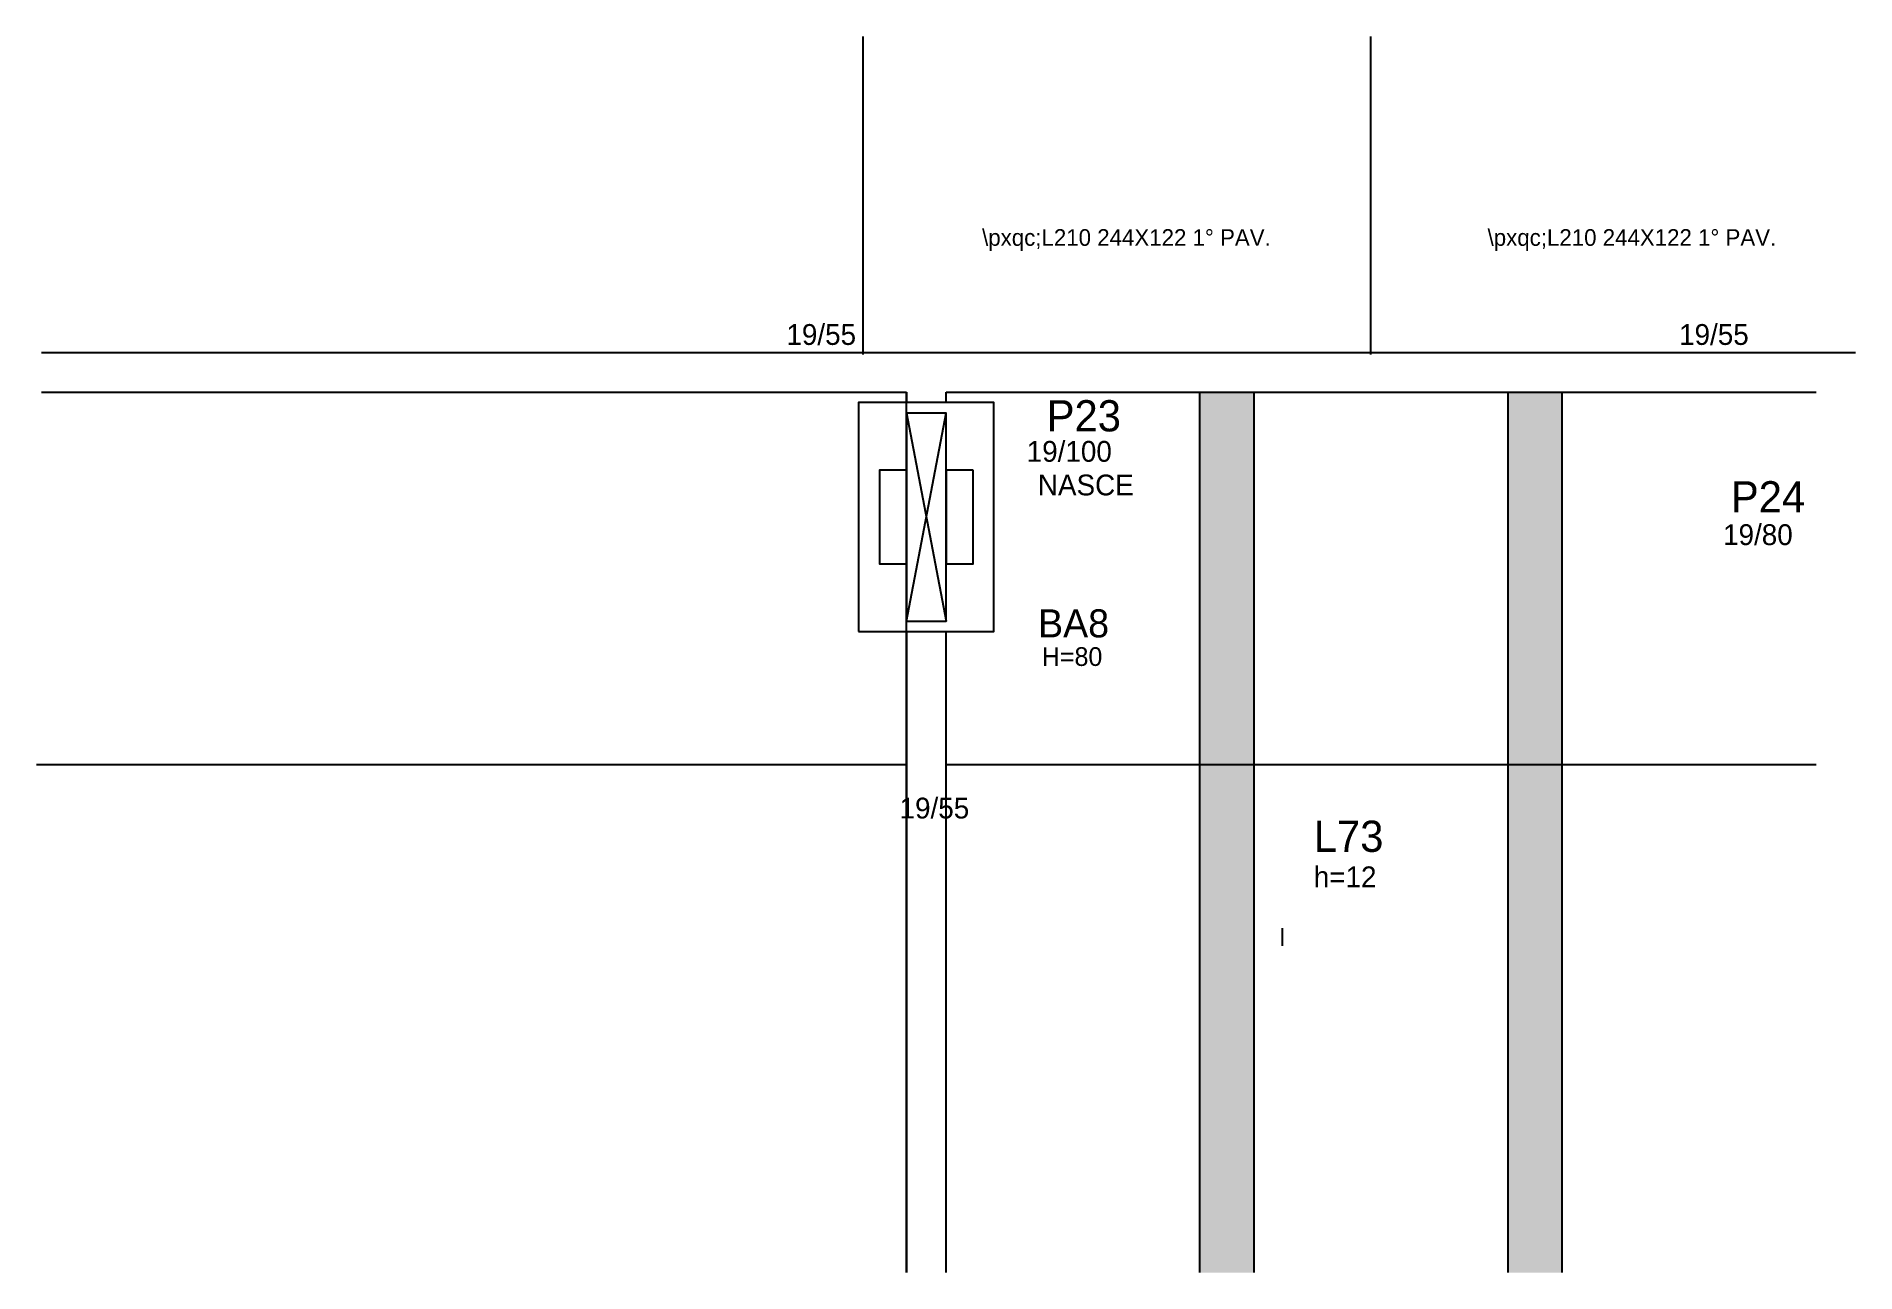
# Model space of a CAD drawing. Header units: metres. Extents: x 5575 to 6449, y 2084 to 2678.
import ezdxf

# ---------------------------------------------------------------- set-up
doc = ezdxf.new("R2010")
doc.units = ezdxf.units.M
for name, color, linetype in [('1', 7, 'Continuous'), ('3', 7, 'Continuous'), ('4', 7, 'Continuous'), ('7', 7, 'Continuous'), ('AUX00', 7, 'Continuous'), ('Hachura', 7, 'Continuous'), ('Painéis', 7, 'Continuous')]:
    doc.layers.add(name, color=color, linetype=linetype)

msp = doc.modelspace()

# ---------------------------------------------------------------- hatches: boundary and pattern name
at = {"layer": 'Hachura'}
h = msp.add_hatch(color=7, dxfattribs=at)
h.dxf.hatch_style = 1
h.paths.add_polyline_path([(6134.16, 2084.17), (6160.16, 2084.17), (6160.16, 2084.17), (6160.16, 2507.17), (6160.16, 2507.17), (6134.16, 2507.17), (6134.16, 2507.17), (6134.16, 2084.17)])
h = msp.add_hatch(color=7, dxfattribs=at)
h.dxf.hatch_style = 1
h.paths.add_polyline_path([(6282.16, 2084.17), (6308.16, 2084.17), (6308.16, 2084.17), (6308.16, 2507.17), (6308.16, 2507.17), (6282.16, 2507.17), (6282.16, 2507.17), (6282.16, 2084.17)])

# ---------------------------------------------------------------- linework, layer by layer
at = {"layer": '1', "color": 7, "lineweight": 25}
for p, q in [((5993.16, 2397.17), (6012.16, 2497.17)), ((5993.16, 2497.17), (6012.16, 2397.17))]:
    msp.add_line(p, q, dxfattribs=at)
at = {"layer": '3', "color": 7, "lineweight": 25}
msp.add_line((6173.77, 2241.15), (6173.77, 2249.73), dxfattribs=at)
for points in [[(6002.66, 2526.17), (5577.66, 2526.17)], [(6449.16, 2526.17), (6002.66, 2526.17)], [(5577.66, 2507.17), (5993.16, 2507.17)], [(5970.16, 2392.17), (6035.16, 2392.17), (6035.16, 2502.17), (5970.16, 2502.17), (5970.16, 2392.17)], [(5993.16, 2507.17), (5993.16, 2502.17)], [(6012.16, 2507.17), (6430.16, 2507.17)], [(6012.16, 2502.17), (6012.16, 2507.17)], [(5993.16, 2392.17), (5993.16, 2084.17)], [(6012.16, 2084.17), (6012.16, 2392.17)]]:
    msp.add_lwpolyline(points, dxfattribs=at)
at = {"layer": '7', "color": 7, "lineweight": 25}
for points in [[(5993.16, 2397.17), (6012.16, 2397.17), (6012.16, 2497.17), (5993.16, 2497.17), (5993.16, 2397.17)], [(5993.16, 2469.67), (5980.16, 2469.67), (5980.16, 2424.67), (5993.16, 2424.67), (5993.16, 2469.67)], [(6025.16, 2469.67), (6012.16, 2469.67), (6012.16, 2424.67), (6025.16, 2424.67), (6025.16, 2469.67)]]:
    msp.add_lwpolyline(points, dxfattribs=at)
at = {"layer": 'Painéis', "color": 7, "lineweight": 25}
for p, q in [((5972.16, 2678.17), (5972.16, 2525.24)), ((6216.16, 2678.17), (6216.16, 2525.24)), ((5993.16, 2084.17), (5993.16, 2507.17)), ((6134.16, 2084.17), (6134.16, 2507.17)), ((6160.16, 2084.17), (6160.16, 2507.17)), ((6282.16, 2084.17), (6282.16, 2507.17)), ((6308.16, 2084.17), (6308.16, 2507.17)), ((5993.16, 2328.17), (5575.16, 2328.17)), ((6430.16, 2328.17), (6012.16, 2328.17))]:
    msp.add_line(p, q, dxfattribs=at)

# ---------------------------------------------------------------- texts
at = {"layer": '3', "color": 7, "lineweight": 25}
for s, height, p in [('19/55', 10, (5935.49, 2529.92)), ('19/55', 10, (6364.35, 2529.92)), ('19/100', 10, (6050.93, 2473.77)), ('NASCE', 10, (6056.29, 2457.61)), ('19/80', 10, (6385.48, 2433.74)), ('H=80', 9, (6058.17, 2375.67)), ('19/55', 10, (5989.86, 2302.37)), ('h=12', 10, (6188.85, 2269.33))]:
    msp.add_text(s, height=height, dxfattribs=at).set_placement(p)
at = {"layer": '4', "color": 7, "lineweight": 25}
for s, height, p in [('P23', 15, (6060.53, 2488.36)), ('P24', 15, (6389.22, 2449.44)), ('BA8', 13.5, (6056.38, 2389.38)), ('L73', 15, (6188.85, 2286.33))]:
    msp.add_text(s, height=height, dxfattribs=at).set_placement(p)
at = {"layer": 'AUX00', "color": 7, "lineweight": 25}
for p in [(6029.49, 2577.53), (6272.34, 2577.53)]:
    msp.add_text('\\pxqc;L210^J244X122^J1° PAV.', height=8, dxfattribs=at).set_placement(p)

doc.saveas('drawing.dxf')
